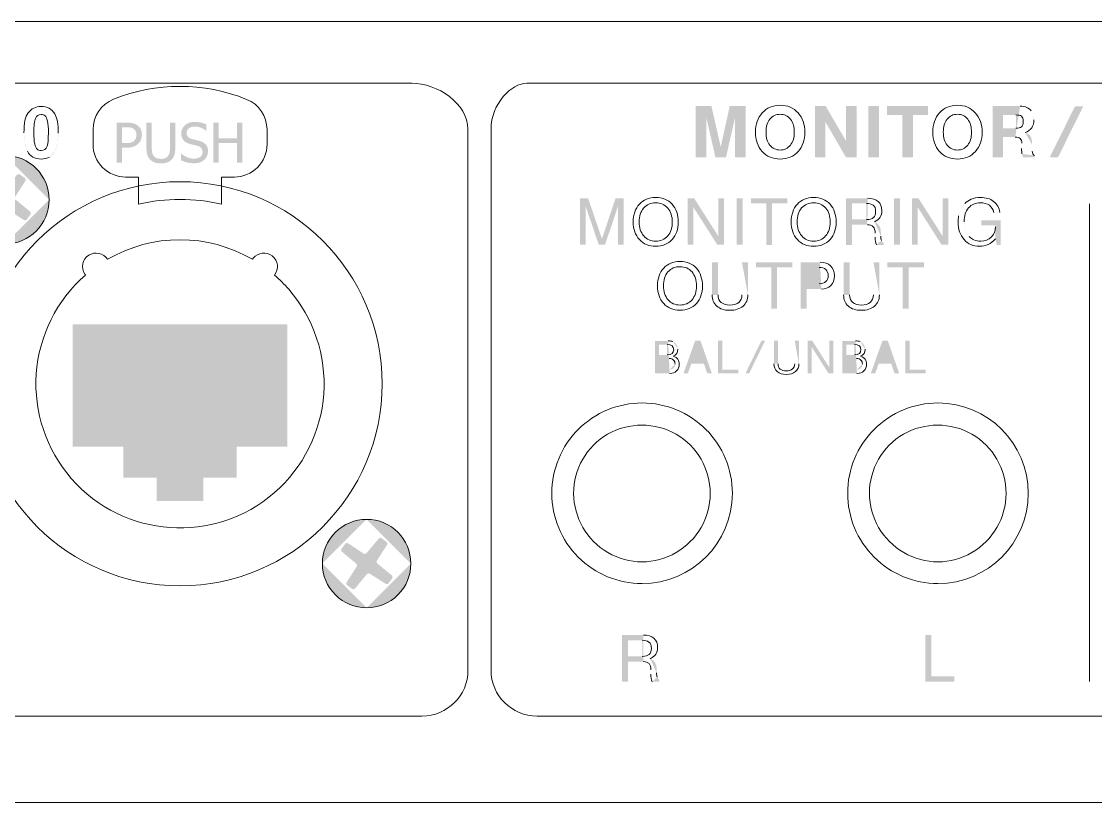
# Model space of a CAD drawing. Header units: millimetres. Extents: x 53 to 536, y 329 to 488.
# Drawn here: x 413.6 to 472.9, y 344.3 to 387.4 of the extents above; entities that cross this region are included whole.
import ezdxf

# ---------------------------------------------------------------- set-up
doc = ezdxf.new("R2010")
doc.units = ezdxf.units.MM
doc.header["$MEASUREMENT"] = 0

msp = doc.modelspace()

# ---------------------------------------------------------------- hatches: boundary and pattern name
at = {"transparency": 33554559}
for points in [[(451.383, 382.134), (451.383, 379.929), (450.8, 379.929), (450.8, 382.759), (451.67, 382.759), (452.181, 380.507), (452.678, 382.759), (453.555, 382.759), (453.555, 379.929), (452.974, 379.929), (452.974, 382.134), (452.472, 379.929), (451.891, 379.929)], [(459.096, 379.929), (457.96, 381.886), (457.96, 379.929), (457.378, 379.929), (457.378, 382.758), (457.976, 382.758), (459.096, 380.833), (459.096, 382.758), (459.677, 382.758), (459.677, 379.929)], [(460.336, 379.929), (460.92, 379.929), (460.92, 382.758), (460.336, 382.758)], [(462.793, 382.273), (462.793, 379.929), (462.21, 379.929), (462.21, 382.273), (461.354, 382.273), (461.354, 382.758), (463.618, 382.758), (463.618, 382.273)], [(471.734, 382.753), (472.19, 382.753), (470.791, 379.927), (470.337, 379.927)], [(421.788, 381.846), (421.788, 380.395), (421.786, 380.372), (421.785, 380.35), (421.784, 380.329), (421.783, 380.309), (421.779, 380.289), (421.777, 380.27), (421.776, 380.251), (421.773, 380.232), (421.767, 380.215), (421.765, 380.198), (421.762, 380.181), (421.758, 380.165), (421.751, 380.149), (421.745, 380.132), (421.741, 380.117), (421.733, 380.103), (421.727, 380.088), (421.719, 380.071), (421.712, 380.058), (421.703, 380.043), (421.693, 380.029), (421.684, 380.014), (421.673, 379.999), (421.662, 379.986), (421.649, 379.974), (421.637, 379.962), (421.624, 379.951), (421.607, 379.938), (421.595, 379.929), (421.578, 379.92), (421.563, 379.91), (421.546, 379.902), (421.528, 379.893), (421.511, 379.887), (421.491, 379.881), (421.474, 379.874), (421.452, 379.868), (421.434, 379.864), (421.412, 379.861), (421.392, 379.857), (421.372, 379.853), (421.35, 379.851), (421.328, 379.849), (421.236, 379.849), (421.212, 379.851), (421.19, 379.853), (421.168, 379.857), (421.149, 379.861), (421.129, 379.864), (421.109, 379.868), (421.089, 379.874), (421.071, 379.881), (421.053, 379.887), (421.037, 379.893), (421.02, 379.902), (421.003, 379.91), (420.989, 379.92), (420.973, 379.929), (420.959, 379.938), (420.945, 379.951), (420.932, 379.962), (420.919, 379.974), (420.908, 379.986), (420.896, 379.999), (420.888, 380.014), (420.875, 380.029), (420.866, 380.043), (420.858, 380.058), (420.849, 380.071), (420.842, 380.088), (420.836, 380.103), (420.83, 380.118), (420.822, 380.132), (420.818, 380.149), (420.811, 380.165), (420.806, 380.183), (420.804, 380.2), (420.801, 380.217), (420.797, 380.233), (420.796, 380.252), (420.793, 380.272), (420.79, 380.29), (420.788, 380.31), (420.787, 380.331), (420.785, 380.353), (420.784, 380.376), (420.784, 380.399), (420.782, 380.423), (420.782, 381.846), (420.49, 381.846), (420.49, 380.435), (420.491, 380.395), (420.492, 380.359), (420.494, 380.325), (420.497, 380.289), (420.5, 380.256), (420.504, 380.224), (420.51, 380.191), (420.514, 380.161), (420.52, 380.131), (420.528, 380.103), (420.536, 380.077), (420.545, 380.05), (420.555, 380.026), (420.563, 379.999), (420.574, 379.975), (420.588, 379.951), (420.601, 379.929), (420.614, 379.906), (420.63, 379.884), (420.645, 379.863), (420.664, 379.841), (420.68, 379.821), (420.698, 379.803), (420.717, 379.785), (420.735, 379.769), (420.753, 379.755), (420.77, 379.74), (420.791, 379.726), (420.811, 379.713), (420.832, 379.702), (420.853, 379.689), (420.875, 379.677), (420.898, 379.67), (420.922, 379.659), (420.945, 379.648), (420.967, 379.642), (420.994, 379.634), (421.02, 379.628), (421.048, 379.622), (421.073, 379.616), (421.103, 379.612), (421.13, 379.608), (421.16, 379.605), (421.189, 379.602), (421.22, 379.6), (421.251, 379.6), (421.283, 379.598), (421.317, 379.6), (421.348, 379.6), (421.381, 379.602), (421.41, 379.605), (421.441, 379.608), (421.471, 379.612), (421.5, 379.616), (421.526, 379.62), (421.553, 379.628), (421.578, 379.634), (421.603, 379.641), (421.628, 379.648), (421.67, 379.668), (421.693, 379.677), (421.716, 379.688), (421.736, 379.7), (421.758, 379.713), (421.777, 379.726), (421.797, 379.739), (421.816, 379.755), (421.834, 379.769), (421.852, 379.785), (421.87, 379.803), (421.889, 379.821), (421.907, 379.841), (421.926, 379.862), (421.94, 379.884), (421.956, 379.905), (421.969, 379.928), (421.984, 379.951), (421.994, 379.975), (422.007, 379.999), (422.017, 380.026), (422.026, 380.052), (422.035, 380.079), (422.044, 380.107), (422.051, 380.134), (422.055, 380.164), (422.058, 380.195), (422.064, 380.227), (422.069, 380.258), (422.073, 380.292), (422.079, 380.362), (422.08, 380.399), (422.081, 380.435), (422.081, 381.846)], [(423.147, 381.884), (423.094, 381.884), (423.043, 381.88), (422.993, 381.874), (422.946, 381.865), (422.898, 381.854), (422.853, 381.84), (422.809, 381.823), (422.768, 381.804), (422.728, 381.783), (422.69, 381.759), (422.652, 381.733), (422.614, 381.704), (422.584, 381.674), (422.553, 381.642), (422.525, 381.609), (422.501, 381.574), (422.479, 381.54), (422.459, 381.501), (422.443, 381.464), (422.431, 381.423), (422.422, 381.383), (422.412, 381.343), (422.409, 381.3), (422.408, 381.255), (422.408, 381.214), (422.409, 381.192), (422.412, 381.174), (422.412, 381.154), (422.415, 381.136), (422.422, 381.117), (422.424, 381.097), (422.43, 381.08), (422.434, 381.062), (422.439, 381.046), (422.445, 381.028), (422.45, 381.013), (422.458, 380.997), (422.468, 380.982), (422.474, 380.967), (422.481, 380.952), (422.49, 380.937), (422.499, 380.924), (422.508, 380.91), (422.519, 380.896), (422.528, 380.883), (422.539, 380.87), (422.55, 380.857), (422.562, 380.847), (422.573, 380.834), (422.586, 380.823), (422.6, 380.812), (422.611, 380.802), (422.625, 380.792), (422.639, 380.782), (422.652, 380.772), (422.667, 380.764), (422.68, 380.755), (422.695, 380.747), (422.71, 380.739), (422.725, 380.732), (422.74, 380.725), (422.758, 380.717), (422.772, 380.71), (422.79, 380.704), (422.806, 380.698), (422.825, 380.691), (422.841, 380.686), (422.859, 380.679), (422.877, 380.674), (422.896, 380.668), (422.915, 380.663), (422.936, 380.658), (422.957, 380.653), (422.974, 380.649), (422.993, 380.643), (423.011, 380.639), (423.029, 380.634), (423.048, 380.63), (423.065, 380.626), (423.081, 380.622), (423.096, 380.618), (423.112, 380.614), (423.126, 380.611), (423.154, 380.606), (423.169, 380.602), (423.184, 380.598), (423.2, 380.594), (423.215, 380.589), (423.23, 380.586), (423.248, 380.582), (423.26, 380.577), (423.279, 380.573), (423.294, 380.57), (423.31, 380.564), (423.335, 380.556), (423.356, 380.549), (423.378, 380.541), (423.398, 380.531), (423.415, 380.522), (423.434, 380.512), (423.45, 380.501), (423.465, 380.489), (423.48, 380.478), (423.494, 380.467), (423.506, 380.453), (423.518, 380.441), (423.528, 380.427), (423.537, 380.411), (423.546, 380.397), (423.553, 380.38), (423.562, 380.364), (423.567, 380.346), (423.572, 380.328), (423.574, 380.31), (423.578, 380.288), (423.581, 380.27), (423.583, 380.249), (423.583, 380.2), (423.58, 380.173), (423.574, 380.149), (423.57, 380.124), (423.563, 380.099), (423.551, 380.077), (423.541, 380.056), (423.528, 380.035), (423.515, 380.014), (423.497, 379.995), (423.48, 379.977), (423.458, 379.961), (423.438, 379.944), (423.414, 379.929), (423.389, 379.916), (423.365, 379.904), (423.335, 379.893), (423.305, 379.884), (423.274, 379.876), (423.241, 379.87), (423.207, 379.864), (423.17, 379.863), (423.131, 379.861), (423.092, 379.86), (423.036, 379.862), (423.006, 379.864), (422.976, 379.868), (422.948, 379.872), (422.921, 379.878), (422.89, 379.884), (422.86, 379.893), (422.831, 379.902), (422.801, 379.912), (422.77, 379.922), (422.74, 379.934), (422.71, 379.947), (422.68, 379.961), (422.651, 379.976), (422.624, 379.992), (422.594, 380.008), (422.568, 380.024), (422.541, 380.043), (422.513, 380.061), (422.489, 380.081), (422.461, 380.1), (422.439, 380.123), (422.412, 380.143), (422.392, 380.143), (422.392, 379.777), (422.415, 379.765), (422.441, 379.755), (422.468, 379.743), (422.493, 379.731), (422.519, 379.722), (422.544, 379.711), (422.571, 379.702), (422.597, 379.692), (422.625, 379.682), (422.652, 379.673), (422.68, 379.664), (422.705, 379.656), (422.736, 379.646), (422.765, 379.64), (422.796, 379.634), (422.828, 379.63), (422.859, 379.622), (422.893, 379.618), (422.927, 379.614), (422.962, 379.612), (422.999, 379.608), (423.037, 379.608), (423.075, 379.606), (423.147, 379.606), (423.179, 379.608), (423.209, 379.608), (423.241, 379.612), (423.27, 379.614), (423.298, 379.618), (423.327, 379.624), (423.352, 379.63), (423.378, 379.635), (423.403, 379.642), (423.427, 379.648), (423.449, 379.659), (423.472, 379.668), (423.493, 379.675), (423.515, 379.686), (423.535, 379.698), (423.554, 379.707), (423.574, 379.721), (423.595, 379.734), (423.614, 379.747), (423.635, 379.761), (423.652, 379.775), (423.671, 379.791), (423.687, 379.805), (423.704, 379.821), (423.718, 379.836), (423.733, 379.851), (423.746, 379.868), (423.76, 379.884), (423.772, 379.903), (423.784, 379.921), (423.795, 379.938), (423.806, 379.958), (423.817, 379.977), (423.828, 379.997), (423.834, 380.017), (423.842, 380.04), (423.851, 380.059), (423.859, 380.081), (423.864, 380.103), (423.87, 380.124), (423.875, 380.143), (423.879, 380.165), (423.882, 380.187), (423.883, 380.207), (423.886, 380.23), (423.888, 380.251), (423.888, 380.306), (423.885, 380.339), (423.882, 380.372), (423.877, 380.403), (423.87, 380.433), (423.862, 380.461), (423.852, 380.489), (423.841, 380.517), (423.829, 380.544), (423.814, 380.571), (423.799, 380.596), (423.782, 380.617), (423.766, 380.641), (423.744, 380.662), (423.722, 380.684), (423.698, 380.704), (423.673, 380.723), (423.647, 380.74), (423.618, 380.757), (423.588, 380.773), (423.557, 380.789), (423.524, 380.802), (423.488, 380.816), (423.45, 380.828), (423.436, 380.833), (423.419, 380.836), (423.404, 380.841), (423.387, 380.847), (423.369, 380.852), (423.349, 380.855), (423.329, 380.861), (423.31, 380.865), (423.292, 380.871), (423.271, 380.876), (423.249, 380.881), (423.227, 380.887), (423.206, 380.892), (423.184, 380.897), (423.164, 380.902), (423.141, 380.907), (423.123, 380.912), (423.102, 380.918), (423.084, 380.922), (423.067, 380.926), (423.032, 380.934), (423.017, 380.938), (423, 380.943), (422.976, 380.95), (422.957, 380.958), (422.936, 380.965), (422.915, 380.974), (422.896, 380.983), (422.877, 380.992), (422.859, 381.002), (422.844, 381.013), (422.829, 381.026), (422.811, 381.038), (422.801, 381.051), (422.786, 381.063), (422.774, 381.078), (422.764, 381.094), (422.752, 381.109), (422.746, 381.125), (422.738, 381.143), (422.731, 381.16), (422.725, 381.179), (422.722, 381.2), (422.718, 381.22), (422.716, 381.242), (422.713, 381.262), (422.713, 381.31), (422.716, 381.335), (422.721, 381.359), (422.726, 381.383), (422.735, 381.405), (422.744, 381.425), (422.756, 381.447), (422.768, 381.466), (422.784, 381.484), (422.801, 381.503), (422.818, 381.52), (422.838, 381.538), (422.86, 381.552), (422.882, 381.566), (422.905, 381.579), (422.93, 381.589), (422.957, 381.599), (422.983, 381.608), (423.011, 381.615), (423.041, 381.622), (423.071, 381.626), (423.102, 381.629), (423.135, 381.63), (423.168, 381.631), (423.197, 381.63), (423.227, 381.63), (423.255, 381.628), (423.286, 381.623), (423.316, 381.619), (423.343, 381.615), (423.371, 381.608), (423.402, 381.6), (423.429, 381.592), (423.455, 381.582), (423.483, 381.573), (423.51, 381.56), (423.539, 381.548), (423.566, 381.536), (423.59, 381.522), (423.614, 381.51), (423.638, 381.498), (423.661, 381.482), (423.683, 381.469), (423.704, 381.454), (423.725, 381.44), (423.744, 381.423), (423.764, 381.409), (423.782, 381.391), (423.802, 381.391), (423.802, 381.742), (423.777, 381.753), (423.753, 381.765), (423.731, 381.776), (423.704, 381.785), (423.681, 381.795), (423.655, 381.803), (423.629, 381.813), (423.605, 381.822), (423.578, 381.829), (423.55, 381.835), (423.525, 381.842), (423.497, 381.848), (423.471, 381.854), (423.442, 381.86), (423.414, 381.865), (423.385, 381.868), (423.356, 381.872), (423.328, 381.876), (423.298, 381.878), (423.269, 381.881), (423.239, 381.882), (423.208, 381.884), (423.177, 381.884)], [(425.489, 381.846), (425.489, 380.983), (424.478, 380.983), (424.478, 381.846), (424.185, 381.846), (424.185, 379.645), (424.478, 379.645), (424.478, 380.723), (425.489, 380.723), (425.489, 379.645), (425.785, 379.645), (425.785, 381.846)], [(414.106, 376.804), (414.094, 376.917), (413.244, 377.617), (413.229, 377.731), (413.825, 378.657), (413.805, 378.768), (413.479, 379.007), (413.367, 378.994), (412.649, 378.143), (412.536, 378.125), (411.624, 378.727), (411.514, 378.706), (411.274, 378.38), (411.288, 378.271), (412.126, 377.569), (412.144, 377.457), (411.554, 376.528), (411.576, 376.417), (411.904, 376.178), (412.013, 376.189), (412.709, 377.032), (412.824, 377.05), (413.757, 376.457), (413.868, 376.477)], [(445.796, 375.104), (445.45, 375.104), (444.719, 377.259), (444.719, 375.104), (444.409, 375.104), (444.409, 377.676), (444.864, 377.676), (445.626, 375.436), (446.376, 377.676), (446.83, 377.676), (446.83, 375.104), (446.52, 375.104), (446.52, 377.259)], [(452.367, 377.676), (452.367, 375.104), (451.996, 375.104), (450.665, 377.189), (450.665, 375.104), (450.356, 375.104), (450.356, 377.676), (450.713, 377.676), (452.056, 375.573), (452.056, 377.676)], [(453.061, 375.104), (453.392, 375.104), (453.392, 377.676), (453.061, 377.676)], [(455.02, 377.386), (455.02, 375.103), (454.69, 375.103), (454.69, 377.386), (453.843, 377.386), (453.843, 377.676), (455.862, 377.676), (455.862, 377.386)], [(461.735, 375.104), (462.068, 375.104), (462.068, 377.676), (461.735, 377.676)], [(464.745, 377.676), (464.745, 375.104), (464.372, 375.104), (463.043, 377.189), (463.043, 375.104), (462.733, 375.104), (462.733, 377.676), (463.091, 377.676), (464.435, 375.573), (464.435, 377.676)], [(455.294, 373.858), (455.294, 371.574), (454.966, 371.574), (454.966, 373.858), (454.121, 373.858), (454.121, 374.146), (456.139, 374.146), (456.139, 373.858)], [(462.551, 373.858), (462.551, 371.574), (462.225, 371.574), (462.225, 373.858), (461.379, 373.858), (461.379, 374.146), (463.396, 374.146), (463.396, 373.858)], [(416.416, 370.71), (428.265, 370.71), (428.265, 363.96), (425.464, 363.96), (425.464, 362.26), (423.62, 362.26), (423.62, 360.96), (421.061, 360.96), (421.061, 362.26), (419.216, 362.26), (419.216, 363.96), (416.416, 363.96)], [(451.255, 368.547), (450.56, 368.547), (450.369, 368.005), (450.125, 368.005), (450.768, 369.807), (451.065, 369.807), (451.695, 368.005), (451.439, 368.005)], [(452.262, 369.807), (452.262, 368.209), (453.15, 368.209), (453.15, 368.006), (452.033, 368.006), (452.033, 369.807)], [(454.423, 369.807), (454.627, 369.807), (453.749, 368.01), (453.545, 368.01)], [(458.393, 369.807), (458.393, 368.006), (458.133, 368.006), (457.203, 369.465), (457.203, 368.006), (456.986, 368.006), (456.986, 369.807), (457.237, 369.807), (458.177, 368.334), (458.177, 369.807)], [(461.59, 368.547), (460.898, 368.547), (460.708, 368.005), (460.463, 368.005), (461.104, 369.807), (461.402, 369.807), (462.033, 368.005), (461.776, 368.005)], [(462.601, 369.807), (462.601, 368.209), (463.49, 368.209), (463.49, 368.006), (462.37, 368.006), (462.37, 369.807)], [(434.07, 356.726), (434.057, 356.84), (433.207, 357.539), (433.191, 357.653), (433.788, 358.581), (433.768, 358.691), (433.442, 358.931), (433.331, 358.919), (432.612, 358.066), (432.499, 358.049), (431.588, 358.651), (431.477, 358.629), (431.237, 358.305), (431.251, 358.193), (432.089, 357.494), (432.107, 357.38), (431.518, 356.452), (431.539, 356.34), (431.866, 356.1), (431.977, 356.112), (432.672, 356.955), (432.787, 356.973), (433.721, 356.38), (433.831, 356.401)], [(463.806, 353.572), (463.806, 351.288), (465.078, 351.288), (465.078, 351), (463.478, 351), (463.478, 353.572)]]:
    msp.add_hatch(color=256, dxfattribs=at).paths.add_polyline_path(points)
h = msp.add_hatch(color=256, dxfattribs=at)
h.paths.add_polyline_path([(468.468, 382.272), (467.767, 382.272), (467.767, 381.535), (468.468, 381.535)], flags=0)
h.paths.add_polyline_path([(468.788, 380.413), (468.791, 380.596), (468.795, 380.713)], flags=0)
h.paths.add_polyline_path([(468.434, 381.05), (467.767, 381.05), (467.767, 379.929), (467.182, 379.929), (467.182, 382.757), (468.702, 382.757)], flags=0)
h.paths.add_polyline_path([(469.312, 382.49), (469.427, 382.248)], flags=0)
h.paths.add_polyline_path([(469.463, 381.993, 0.07267), (469.427, 382.248)], flags=0)
h.paths.add_polyline_path([(468.983, 381.295), (469.141, 381.226), (469.243, 381.143), (469.312, 381.039), (469.348, 380.868), (469.369, 380.623)], flags=0)
h.paths.add_polyline_path([(469.376, 380.266, 0.005683), (469.369, 380.623)], flags=0)
h.paths.add_polyline_path([(469.502, 380.032), (469.502, 379.929), (468.877, 379.929), (468.805, 380.122)], flags=0)
h = msp.add_hatch(color=256, dxfattribs=at)
h.paths.add_polyline_path([(419.4, 381.846), (418.846, 381.846), (418.846, 379.645), (419.138, 379.645), (419.138, 380.465), (419.426, 380.465), (419.464, 380.467), (419.5, 380.469), (419.535, 380.472), (419.568, 380.476), (419.602, 380.48), (419.633, 380.484), (419.665, 380.492), (419.696, 380.497), (419.723, 380.506), (419.752, 380.512), (419.776, 380.525), (419.801, 380.533), (419.826, 380.544), (419.852, 380.556), (419.875, 380.57), (419.898, 380.582), (419.921, 380.596), (419.943, 380.61), (419.964, 380.625), (419.986, 380.641), (420.006, 380.658), (420.025, 380.675), (420.046, 380.694), (420.059, 380.709), (420.074, 380.725), (420.088, 380.74), (420.101, 380.759), (420.114, 380.775), (420.125, 380.792), (420.138, 380.811), (420.148, 380.831), (420.158, 380.85), (420.168, 380.869), (420.178, 380.89), (420.187, 380.912), (420.196, 380.933), (420.202, 380.954), (420.209, 380.977), (420.214, 380.999), (420.221, 381.021), (420.226, 381.043), (420.228, 381.065), (420.231, 381.089), (420.233, 381.112), (420.236, 381.136), (420.236, 381.158), (420.238, 381.183), (420.236, 381.214), (420.236, 381.243), (420.233, 381.271), (420.229, 381.3), (420.226, 381.326), (420.221, 381.351), (420.213, 381.379), (420.207, 381.403), (420.199, 381.427), (420.188, 381.451), (420.179, 381.473), (420.168, 381.496), (420.157, 381.516), (420.144, 381.538), (420.129, 381.557), (420.116, 381.577), (420.101, 381.596), (420.086, 381.613), (420.068, 381.63), (420.052, 381.647), (420.032, 381.664), (420.015, 381.679), (419.996, 381.696), (419.977, 381.707), (419.958, 381.721), (419.94, 381.732), (419.921, 381.744), (419.902, 381.751), (419.881, 381.762), (419.862, 381.771), (419.842, 381.78), (419.822, 381.787), (419.799, 381.796), (419.778, 381.803), (419.756, 381.808), (419.732, 381.814), (419.71, 381.818), (419.686, 381.824), (419.66, 381.828), (419.633, 381.832), (419.609, 381.835), (419.582, 381.838), (419.553, 381.84), (419.496, 381.844), (419.433, 381.846)], flags=0)
h.paths.add_polyline_path([(419.138, 381.592), (419.448, 381.592), (419.469, 381.59), (419.489, 381.589), (419.508, 381.586), (419.527, 381.585), (419.545, 381.584), (419.563, 381.583), (419.58, 381.579), (419.598, 381.577), (419.611, 381.574), (419.627, 381.57), (419.643, 381.568), (419.658, 381.564), (419.67, 381.557), (419.685, 381.553), (419.698, 381.548), (419.712, 381.543), (419.725, 381.538), (419.738, 381.53), (419.75, 381.524), (419.761, 381.516), (419.775, 381.509), (419.786, 381.5), (419.799, 381.49), (419.812, 381.48), (419.824, 381.469), (419.832, 381.459), (419.845, 381.448), (419.854, 381.436), (419.862, 381.423), (419.871, 381.412), (419.877, 381.399), (419.888, 381.384), (419.893, 381.373), (419.901, 381.357), (419.905, 381.343), (419.911, 381.329), (419.916, 381.312), (419.919, 381.296), (419.923, 381.28), (419.925, 381.262), (419.928, 381.246), (419.93, 381.228), (419.932, 381.211), (419.933, 381.192), (419.933, 381.157), (419.932, 381.139), (419.93, 381.123), (419.93, 381.107), (419.926, 381.091), (419.925, 381.075), (419.923, 381.06), (419.919, 381.046), (419.917, 381.031), (419.912, 381.018), (419.907, 381.003), (419.904, 380.99), (419.898, 380.978), (419.893, 380.965), (419.888, 380.954), (419.877, 380.94), (419.872, 380.93), (419.865, 380.916), (419.858, 380.904), (419.848, 380.894), (419.84, 380.881), (419.829, 380.869), (419.819, 380.859), (419.807, 380.848), (419.796, 380.834), (419.783, 380.823), (419.77, 380.812), (419.757, 380.802), (419.741, 380.792), (419.728, 380.785), (419.712, 380.775), (419.696, 380.769), (419.679, 380.761), (419.663, 380.755), (419.645, 380.749), (419.627, 380.743), (419.608, 380.739), (419.588, 380.735), (419.567, 380.732), (419.545, 380.729), (419.524, 380.725), (419.5, 380.723), (419.474, 380.72), (419.449, 380.719), (419.424, 380.717), (419.397, 380.716), (419.368, 380.715), (419.138, 380.715)], flags=0)
h = msp.add_hatch(color=256, dxfattribs=at)
h.paths.add_polyline_path([(413.771, 380.719, 0.075242), (413.917, 380.266)], flags=0)
h.paths.add_polyline_path([(413.728, 381.287, 0.042252), (413.771, 380.719)], flags=0)
h.paths.add_polyline_path([(415.58, 380.719, 0.04304), (415.623, 381.272)], flags=0)
h.paths.add_polyline_path([(415.435, 380.268, 0.070248), (415.58, 380.719)], flags=0)
h.paths.add_polyline_path([(415.142, 379.95, 0.156882), (415.435, 380.268)], flags=0)
h = msp.add_hatch(color=256, dxfattribs=at)
h.paths.add_polyline_path([(412.678, 375.15, 0.414183), (415.12, 377.591)], flags=0)
h.paths.add_polyline_path([(410.236, 377.591, 0.414266), (412.678, 375.15)], flags=0)
h.paths.add_polyline_path([(412.678, 380.033, 0.41425), (410.236, 377.591)], flags=0)
h.paths.add_polyline_path([(415.12, 377.591, 0.414168), (412.678, 380.033)], flags=0)
h = msp.add_hatch(color=256, dxfattribs=at)
h.paths.add_polyline_path([(460.224, 377.386), (459.431, 377.386), (459.431, 376.502), (460.224, 376.502)], flags=0)
h.paths.add_polyline_path([(460.666, 376.373), (460.855, 376.257), (460.965, 376.106), (461.009, 375.947), (461.019, 375.77), (461.018, 375.678), (461.016, 375.59)], flags=0)
h.paths.add_polyline_path([(461.048, 375.345), (461.17, 375.184), (461.17, 375.103), (460.771, 375.103)], flags=0)
h.paths.add_polyline_path([(460.702, 375.522), (460.702, 375.752)], flags=0)
h.paths.add_polyline_path([(460.278, 376.212), (459.431, 376.212), (459.431, 375.103), (459.103, 375.103), (459.103, 377.676), (460.288, 377.676)], flags=0)
h = msp.add_hatch(color=256, dxfattribs=at)
h.paths.add_polyline_path([(465.611, 376.38, 0.045899), (465.635, 376.112)], flags=0)
h.paths.add_polyline_path([(465.635, 376.112, 0.053375), (465.722, 375.826)], flags=0)
h.paths.add_polyline_path([(465.722, 375.826, 0.077171), (465.886, 375.567)], flags=0)
h.paths.add_polyline_path([(467.34, 376.102), (467.34, 376.173), (466.558, 376.173), (466.558, 376.462), (467.628, 376.462), (467.628, 375.089), (467.421, 375.089), (467.34, 375.431)], flags=0)
h.paths.add_polyline_path([(465.434, 377.062, 0.059293), (465.312, 376.703)], flags=0)
h.paths.add_polyline_path([(465.654, 377.39, 0.075673), (465.434, 377.062)], flags=0)
h.paths.add_polyline_path([(467.593, 376.895), (467.258, 376.895)], flags=0)
h = msp.add_hatch(color=256, dxfattribs=at)
h.paths.add_polyline_path([(453.352, 374.146), (453.681, 374.146), (453.681, 372.34)], flags=0)
h.paths.add_polyline_path([(451.704, 372.34), (451.704, 374.146), (452.033, 374.146), (452.033, 372.34)], flags=0)
h = msp.add_hatch(color=256, dxfattribs=at)
h.paths.add_polyline_path([(456.927, 372.955), (457.609, 372.955)], flags=0)
h.paths.add_polyline_path([(457.609, 373.859), (456.927, 373.859)], flags=0)
h.paths.add_polyline_path([(457.735, 372.664), (456.927, 372.664), (456.927, 371.574), (456.6, 371.574), (456.6, 374.147), (457.661, 374.147)], flags=0)
h = msp.add_hatch(color=256, dxfattribs=at)
h.paths.add_polyline_path([(460.611, 374.146), (460.938, 374.146), (460.938, 372.34)], flags=0)
h.paths.add_polyline_path([(458.962, 372.34), (458.962, 374.146), (459.29, 374.146), (459.29, 372.34)], flags=0)
h = msp.add_hatch(color=256, dxfattribs=at)
h.paths.add_polyline_path([(449.34, 368.208), (449.538, 368.262), (449.639, 368.378), (449.662, 368.518)], flags=0)
h.paths.add_polyline_path([(449.224, 369.603), (448.78, 369.603), (448.78, 369.032), (449.224, 369.032)], flags=0)
h.paths.add_polyline_path([(449.362, 368.005), (448.55, 368.005), (448.55, 369.806), (449.279, 369.806)], flags=0)
h.paths.add_polyline_path([(449.542, 369.762), (449.708, 369.644), (449.788, 369.499), (449.813, 369.348)], flags=0)
h = msp.add_hatch(color=256, dxfattribs=at)
h.paths.add_polyline_path([(456.266, 369.807), (456.496, 369.807), (456.496, 368.542)], flags=0)
h.paths.add_polyline_path([(455.113, 368.542), (455.113, 369.807), (455.344, 369.807), (455.344, 368.542)], flags=0)
h = msp.add_hatch(color=256, dxfattribs=at)
h.paths.add_polyline_path([(459.677, 368.208), (459.874, 368.262), (459.977, 368.378), (460, 368.518)], flags=0)
h.paths.add_polyline_path([(459.562, 369.603), (459.117, 369.603), (459.117, 369.032), (459.562, 369.032)], flags=0)
h.paths.add_polyline_path([(459.698, 368.005), (458.887, 368.005), (458.887, 369.806), (459.617, 369.806)], flags=0)
h.paths.add_polyline_path([(459.879, 369.762), (460.046, 369.644), (460.127, 369.499), (460.151, 369.348)], flags=0)
h = msp.add_hatch(color=256, dxfattribs=at)
h.paths.add_polyline_path([(432.64, 355.075, 0.414333), (435.082, 357.515)], flags=0)
h.paths.add_polyline_path([(430.199, 357.515, 0.414415), (432.64, 355.075)], flags=0)
h.paths.add_polyline_path([(432.64, 359.957, 0.41425), (430.199, 357.515)], flags=0)
h.paths.add_polyline_path([(435.082, 357.515, 0.414168), (432.64, 359.957)], flags=0)
h = msp.add_hatch(color=256, dxfattribs=at)
h.paths.add_polyline_path([(447.85, 353.282), (447.056, 353.282), (447.056, 352.395), (447.85, 352.395)], flags=0)
h.paths.add_polyline_path([(448.293, 352.268), (448.479, 352.153), (448.589, 352.002), (448.633, 351.843), (448.645, 351.666), (448.644, 351.575), (448.641, 351.486)], flags=0)
h.paths.add_polyline_path([(448.672, 351.241), (448.797, 351.08), (448.797, 350.999), (448.399, 350.999)], flags=0)
h.paths.add_polyline_path([(448.328, 351.418), (448.328, 351.647)], flags=0)
h.paths.add_polyline_path([(447.903, 352.105), (447.056, 352.105), (447.056, 350.999), (446.728, 350.999), (446.728, 353.572), (447.914, 353.572)], flags=0)

# ---------------------------------------------------------------- linework, layer by layer
at = {"lineweight": 9}
msp.add_lwpolyline([(80.267, 387.428), (508.467, 387.428), (508.467, 344.331), (80.267, 344.331)], close=True, dxfattribs=at)
for points in [[(438.234, 381.487), (438.234, 351.634, -0.412385), (435.694, 349.096), (382.975, 349.096, -0.412529), (380.434, 351.634), (380.434, 381.487, -0.412801), (382.975, 384.028), (435.134, 384.028)], [(506.197, 381.487), (506.197, 351.634, -0.412464), (503.658, 349.096), (442.045, 349.096, -0.412672), (439.505, 351.634), (439.505, 381.487)]]:
    msp.add_lwpolyline(points, format="xyb", dxfattribs=at)
for points in [[(417.54, 381.463), (417.54, 380.646, 0.414218), (419.34, 378.847), (420.047, 378.847), (420.047, 377.349, -0.114141), (424.636, 377.349), (424.636, 378.847), (425.342, 378.847, 0.414309), (427.142, 380.646), (427.142, 381.463, 0.305593), (426.017, 383.132, 0.194748), (418.668, 383.133, 0.305676)], [(417.305, 374.529, -0.41441), (418.341, 374.306, -0.269734), (426.341, 374.306), (426.381, 374.365, -0.41265), (427.435, 374.489, -0.413608), (427.556, 373.433, -0.036198), (428.342, 372.652, -0.41433), (427.556, 361.434, -0.41413), (416.338, 362.217, -0.414234), (417.123, 373.433), (417.08, 373.491, -0.414747)]]:
    msp.add_lwpolyline(points, format="xyb", close=True, dxfattribs=at)
for points in [[(441.485, 384.028), (503.098, 384.028)], [(472.534, 377.36), (472.534, 351)]]:
    msp.add_lwpolyline(points, dxfattribs=at)
at = {"lineweight": 5}
for points in [[(412.678, 380.033, 0.41425), (410.236, 377.591, 0.414266), (412.678, 375.15, 0.414183), (415.12, 377.591, 0.414168)], [(432.64, 359.957, 0.41425), (430.199, 357.515, 0.414415), (432.64, 355.075, 0.414333), (435.082, 357.515, 0.414168)]]:
    msp.add_lwpolyline(points, format="xyb", close=True, dxfattribs=at)
at = {"lineweight": 13}
for points in [[(447.841, 366.378, 0.414355), (442.86, 361.395, 0.414289), (447.841, 356.414, 0.414176), (452.823, 361.395, 0.414241)], [(464.167, 366.378, 0.414355), (459.187, 361.395, 0.414289), (464.167, 356.414, 0.414136), (469.15, 361.395, 0.414201)]]:
    msp.add_lwpolyline(points, format="xyb", close=True, dxfattribs=at)
at = {"lineweight": 5}
for points in [[(445.96, 358.125, 0.274384), (449.72, 358.125, 0.267023), (451.599, 361.381, 0.266), (449.72, 364.656, 0.264751), (445.939, 364.656, 0.265797), (444.058, 361.381)], [(462.288, 358.125, 0.274384), (466.047, 358.125, 0.267023), (467.927, 361.381, 0.266), (466.047, 364.656, 0.264751), (462.266, 364.656, 0.265797), (460.385, 361.381)]]:
    msp.add_lwpolyline(points, format="xyb", dxfattribs=at)
at = {"lineweight": 9}
msp.add_circle((422.343, 367.437), 11.151, dxfattribs=at)
for points in [[(435.134, 384.028), (436.531, 384.028), (438.234, 382.886), (438.234, 381.487)], [(439.505, 381.487), (439.505, 382.886), (440.646, 384.028), (441.485, 384.028)]]:
    msp.add_open_spline(points, degree=3, dxfattribs=at)
at = {"lineweight": 5}
for points in [[(413.728, 381.287), (413.728, 381.813), (413.805, 382.179), (413.962, 382.386)], [(413.962, 382.386), (414.131, 382.621), (414.369, 382.739), (414.676, 382.739)], [(414.676, 382.739), (415.01, 382.739), (415.261, 382.603), (415.428, 382.331)], [(415.428, 382.331), (415.557, 382.121), (415.623, 381.769), (415.623, 381.272)], [(454.099, 381.32), (454.099, 381.757), (454.224, 382.113), (454.473, 382.388)], [(454.473, 382.388), (454.724, 382.666), (455.053, 382.805), (455.458, 382.805)], [(455.458, 382.805), (455.867, 382.805), (456.197, 382.667), (456.447, 382.391)], [(456.447, 382.391), (456.699, 382.115), (456.823, 381.753), (456.823, 381.302)], [(463.883, 381.32), (463.883, 381.757), (464.008, 382.113), (464.257, 382.388)], [(464.257, 382.388), (464.507, 382.666), (464.836, 382.805), (465.241, 382.805)], [(465.241, 382.805), (465.65, 382.805), (465.979, 382.667), (466.232, 382.391)], [(466.232, 382.391), (466.482, 382.115), (466.609, 381.753), (466.609, 381.302)], [(468.702, 382.757), (468.847, 382.757), (468.972, 382.734), (469.075, 382.683)], [(469.075, 382.683), (469.181, 382.636), (469.261, 382.57), (469.312, 382.49)], [(414.364, 382.08), (414.302, 381.935), (414.272, 381.671), (414.272, 381.291)], [(414.676, 382.299), (414.53, 382.299), (414.427, 382.227), (414.364, 382.08)], [(414.892, 382.229), (414.838, 382.276), (414.766, 382.299), (414.676, 382.299)], [(415.027, 381.928), (414.991, 382.08), (414.946, 382.181), (414.892, 382.229)], [(415.078, 381.284), (415.078, 381.56), (415.062, 381.774), (415.027, 381.928)], [(454.894, 382.037), (454.753, 381.857), (454.681, 381.619), (454.681, 381.32)], [(455.462, 382.308), (455.225, 382.308), (455.037, 382.217), (454.894, 382.037)], [(456.031, 382.035), (455.889, 382.217), (455.7, 382.308), (455.462, 382.308)], [(456.243, 381.307), (456.243, 381.61), (456.171, 381.855), (456.031, 382.035)], [(464.678, 382.037), (464.537, 381.857), (464.463, 381.619), (464.463, 381.32)], [(465.244, 382.308), (465.009, 382.308), (464.82, 382.217), (464.678, 382.037)], [(465.814, 382.035), (465.673, 382.217), (465.483, 382.308), (465.244, 382.308)], [(466.024, 381.307), (466.024, 381.61), (465.953, 381.855), (465.814, 382.035)], [(468.779, 382.2), (468.711, 382.249), (468.607, 382.272), (468.468, 382.272)], [(468.778, 381.609), (468.847, 381.657), (468.881, 381.759), (468.881, 381.912)], [(468.881, 381.912), (468.881, 382.056), (468.847, 382.153), (468.779, 382.2)], [(469.463, 381.993), (469.463, 381.652), (469.305, 381.419), (468.983, 381.295)], [(414.272, 381.291), (414.272, 381.027), (414.288, 380.821), (414.323, 380.672)], [(415.01, 380.556), (415.057, 380.687), (415.078, 380.93), (415.078, 381.284)], [(454.471, 380.254), (454.224, 380.531), (454.099, 380.887), (454.099, 381.32)], [(454.681, 381.32), (454.681, 381.024), (454.753, 380.786), (454.894, 380.606)], [(456.026, 380.603), (456.17, 380.782), (456.243, 381.016), (456.243, 381.307)], [(456.823, 381.302), (456.823, 380.883), (456.701, 380.535), (456.452, 380.256)], [(464.254, 380.254), (464.006, 380.531), (463.883, 380.887), (463.883, 381.32)], [(464.463, 381.32), (464.463, 381.024), (464.537, 380.786), (464.678, 380.606)], [(465.81, 380.603), (465.953, 380.782), (466.024, 381.016), (466.024, 381.307)], [(466.609, 381.302), (466.609, 380.883), (466.483, 380.535), (466.235, 380.256)], [(468.468, 381.535), (468.606, 381.535), (468.708, 381.56), (468.778, 381.609)], [(414.323, 380.672), (414.358, 380.523), (414.399, 380.424), (414.455, 380.377)], [(414.676, 380.306), (414.832, 380.306), (414.944, 380.389), (415.01, 380.556)], [(454.894, 380.606), (455.037, 380.426), (455.225, 380.336), (455.462, 380.336)], [(455.462, 380.336), (455.695, 380.336), (455.883, 380.425), (456.026, 380.603)], [(464.678, 380.606), (464.82, 380.426), (465.009, 380.336), (465.244, 380.336)], [(465.244, 380.336), (465.477, 380.336), (465.667, 380.425), (465.81, 380.603)], [(468.71, 380.97), (468.652, 381.024), (468.561, 381.05), (468.434, 381.05)], [(468.795, 380.713), (468.795, 380.831), (468.767, 380.918), (468.71, 380.97)], [(414.21, 379.95), (414.083, 380.024), (413.986, 380.13), (413.917, 380.266)], [(414.676, 379.84), (414.493, 379.84), (414.337, 379.876), (414.21, 379.95)], [(414.455, 380.377), (414.512, 380.329), (414.585, 380.306), (414.676, 380.306)], [(415.142, 379.95), (415.015, 379.876), (414.858, 379.84), (414.676, 379.84)], [(455.462, 379.839), (455.05, 379.839), (454.72, 379.977), (454.471, 380.254)], [(456.452, 380.256), (456.206, 379.978), (455.876, 379.839), (455.462, 379.839)], [(465.244, 379.839), (464.833, 379.839), (464.502, 379.977), (464.254, 380.254)], [(466.235, 380.256), (465.99, 379.978), (465.658, 379.839), (465.244, 379.839)], [(468.805, 380.122), (468.793, 380.185), (468.788, 380.281), (468.788, 380.413)], [(469.376, 380.266), (469.376, 380.157), (469.418, 380.079), (469.502, 380.032)], [(447.693, 377.346), (447.922, 377.594), (448.221, 377.718), (448.589, 377.718)], [(448.589, 377.718), (448.967, 377.718), (449.268, 377.593), (449.497, 377.344)], [(456.411, 377.346), (456.64, 377.594), (456.938, 377.718), (457.308, 377.718)], [(457.308, 377.718), (457.683, 377.718), (457.985, 377.593), (458.212, 377.344)], [(460.288, 377.676), (460.541, 377.676), (460.734, 377.615), (460.87, 377.497)], [(465.654, 377.39), (465.743, 377.483), (465.863, 377.562), (466.011, 377.625)], [(466.011, 377.625), (466.159, 377.686), (466.329, 377.718), (466.518, 377.718)], [(466.518, 377.718), (466.812, 377.718), (467.053, 377.646), (467.242, 377.503)], [(447.351, 376.369), (447.351, 376.772), (447.467, 377.098), (447.693, 377.346)], [(447.93, 377.137), (447.763, 376.943), (447.68, 376.687), (447.68, 376.369)], [(448.589, 377.428), (448.318, 377.428), (448.097, 377.331), (447.93, 377.137)], [(449.258, 377.135), (449.092, 377.331), (448.867, 377.428), (448.589, 377.428)], [(449.509, 376.356), (449.509, 376.681), (449.425, 376.941), (449.258, 377.135)], [(449.497, 377.344), (449.721, 377.094), (449.837, 376.762), (449.837, 376.348)], [(456.069, 376.369), (456.069, 376.772), (456.183, 377.098), (456.411, 377.346)], [(456.648, 377.137), (456.479, 376.943), (456.396, 376.687), (456.396, 376.369)], [(457.308, 377.428), (457.035, 377.428), (456.814, 377.331), (456.648, 377.137)], [(457.974, 377.135), (457.807, 377.331), (457.583, 377.428), (457.308, 377.428)], [(458.225, 376.356), (458.225, 376.681), (458.141, 376.941), (457.974, 377.135)], [(458.212, 377.344), (458.44, 377.094), (458.553, 376.762), (458.553, 376.348)], [(460.595, 377.291), (460.508, 377.354), (460.383, 377.386), (460.224, 377.386)], [(460.73, 376.941), (460.73, 377.112), (460.684, 377.227), (460.595, 377.291)], [(460.87, 377.497), (461.005, 377.378), (461.072, 377.208), (461.072, 376.988)], [(461.072, 376.988), (461.072, 376.842), (461.041, 376.72), (460.977, 376.625)], [(465.857, 377.142), (465.691, 376.949), (465.611, 376.695), (465.611, 376.38)], [(466.515, 377.428), (466.24, 377.428), (466.021, 377.333), (465.857, 377.142)], [(467.007, 377.286), (466.874, 377.38), (466.709, 377.428), (466.515, 377.428)], [(467.258, 376.895), (467.222, 377.06), (467.138, 377.191), (467.007, 377.286)], [(467.242, 377.503), (467.432, 377.359), (467.55, 377.157), (467.593, 376.895)], [(460.224, 376.502), (460.399, 376.502), (460.526, 376.535), (460.608, 376.606)], [(460.608, 376.606), (460.689, 376.678), (460.73, 376.788), (460.73, 376.941)], [(460.977, 376.625), (460.914, 376.528), (460.809, 376.444), (460.666, 376.373)], [(465.281, 376.363), (465.281, 376.477), (465.294, 376.589), (465.312, 376.703)], [(447.693, 375.393), (447.467, 375.641), (447.351, 375.967), (447.351, 376.369)], [(447.68, 376.369), (447.68, 376.052), (447.763, 375.796), (447.932, 375.601)], [(449.255, 375.6), (449.424, 375.792), (449.509, 376.045), (449.509, 376.356)], [(449.837, 376.348), (449.837, 375.967), (449.723, 375.652), (449.498, 375.399)], [(456.411, 375.393), (456.183, 375.641), (456.069, 375.967), (456.069, 376.369)], [(456.396, 376.369), (456.396, 376.052), (456.481, 375.796), (456.649, 375.601)], [(457.972, 375.6), (458.139, 375.792), (458.225, 376.045), (458.225, 376.356)], [(458.553, 376.348), (458.553, 375.967), (458.44, 375.652), (458.214, 375.399)], [(460.599, 376.1), (460.53, 376.174), (460.424, 376.212), (460.278, 376.212)], [(460.702, 375.752), (460.702, 375.91), (460.668, 376.025), (460.599, 376.1)], [(465.611, 375.396), (465.391, 375.645), (465.281, 375.967), (465.281, 376.363)], [(467.112, 375.533), (467.264, 375.683), (467.34, 375.872), (467.34, 376.102)], [(448.594, 375.022), (448.223, 375.022), (447.922, 375.145), (447.693, 375.393)], [(447.932, 375.601), (448.101, 375.408), (448.321, 375.31), (448.594, 375.31)], [(448.594, 375.31), (448.866, 375.31), (449.088, 375.408), (449.255, 375.6)], [(449.498, 375.399), (449.27, 375.146), (448.971, 375.022), (448.594, 375.022)], [(457.311, 375.022), (456.939, 375.022), (456.64, 375.145), (456.411, 375.393)], [(456.649, 375.601), (456.817, 375.408), (457.039, 375.31), (457.311, 375.31)], [(457.311, 375.31), (457.583, 375.31), (457.804, 375.408), (457.972, 375.6)], [(458.214, 375.399), (457.988, 375.146), (457.688, 375.022), (457.311, 375.022)], [(460.771, 375.103), (460.724, 375.211), (460.702, 375.351), (460.702, 375.522)], [(461.016, 375.59), (461.016, 375.494), (461.026, 375.412), (461.048, 375.345)], [(466.461, 375.022), (466.113, 375.022), (465.829, 375.147), (465.611, 375.396)], [(465.886, 375.567), (465.954, 375.494), (466.042, 375.431), (466.154, 375.384)], [(466.154, 375.384), (466.266, 375.336), (466.39, 375.31), (466.532, 375.31)], [(467.34, 375.431), (467.093, 375.158), (466.802, 375.022), (466.461, 375.022)], [(466.532, 375.31), (466.766, 375.31), (466.961, 375.386), (467.112, 375.533)], [(449.034, 373.817), (449.262, 374.065), (449.56, 374.188), (449.929, 374.188)], [(449.929, 374.188), (450.306, 374.188), (450.608, 374.064), (450.836, 373.815)], [(457.661, 374.147), (457.916, 374.147), (458.11, 374.082), (458.248, 373.951)], [(448.692, 372.841), (448.692, 373.242), (448.806, 373.568), (449.034, 373.817)], [(449.269, 373.608), (449.103, 373.415), (449.02, 373.159), (449.02, 372.841)], [(449.929, 373.899), (449.657, 373.899), (449.438, 373.803), (449.269, 373.608)], [(450.596, 373.606), (450.431, 373.802), (450.208, 373.899), (449.929, 373.899)], [(450.85, 372.826), (450.85, 373.151), (450.763, 373.411), (450.596, 373.606)], [(450.836, 373.815), (451.061, 373.565), (451.176, 373.234), (451.176, 372.819)], [(457.981, 373.738), (457.892, 373.818), (457.77, 373.859), (457.609, 373.859)], [(458.113, 373.406), (458.113, 373.546), (458.068, 373.659), (457.981, 373.738)], [(458.248, 373.951), (458.385, 373.821), (458.454, 373.634), (458.454, 373.392)], [(449.034, 371.865), (448.806, 372.113), (448.692, 372.438), (448.692, 372.841)], [(449.02, 372.841), (449.02, 372.525), (449.104, 372.267), (449.273, 372.074)], [(450.596, 372.072), (450.763, 372.265), (450.85, 372.516), (450.85, 372.826)], [(457.609, 372.955), (457.77, 372.955), (457.892, 372.994), (457.981, 373.075)], [(458.254, 372.864), (458.122, 372.732), (457.95, 372.664), (457.735, 372.664)], [(457.981, 373.075), (458.068, 373.154), (458.113, 373.265), (458.113, 373.406)], [(458.454, 373.392), (458.454, 373.174), (458.389, 372.997), (458.254, 372.864)], [(451.176, 372.819), (451.176, 372.438), (451.063, 372.123), (450.838, 371.87)], [(451.968, 371.721), (451.792, 371.873), (451.704, 372.078), (451.704, 372.34)], [(452.033, 372.34), (452.033, 372.154), (452.092, 372.014), (452.211, 371.922)], [(453.176, 371.93), (453.294, 372.029), (453.352, 372.167), (453.352, 372.34)], [(453.681, 372.34), (453.681, 372.08), (453.59, 371.875), (453.411, 371.721)], [(459.225, 371.721), (459.051, 371.873), (458.962, 372.078), (458.962, 372.34)], [(459.29, 372.34), (459.29, 372.154), (459.35, 372.014), (459.469, 371.922)], [(460.433, 371.93), (460.551, 372.029), (460.611, 372.167), (460.611, 372.34)], [(460.938, 372.34), (460.938, 372.08), (460.847, 371.875), (460.669, 371.721)], [(449.935, 371.493), (449.561, 371.493), (449.262, 371.617), (449.034, 371.865)], [(449.273, 372.074), (449.44, 371.88), (449.661, 371.782), (449.935, 371.782)], [(449.935, 371.782), (450.207, 371.782), (450.428, 371.879), (450.596, 372.072)], [(450.838, 371.87), (450.611, 371.618), (450.311, 371.493), (449.935, 371.493)], [(452.688, 371.493), (452.384, 371.493), (452.143, 371.568), (451.968, 371.721)], [(452.211, 371.922), (452.33, 371.829), (452.488, 371.782), (452.688, 371.782)], [(452.688, 371.782), (452.897, 371.782), (453.058, 371.831), (453.176, 371.93)], [(453.411, 371.721), (453.23, 371.57), (452.989, 371.493), (452.688, 371.493)], [(459.946, 371.493), (459.642, 371.493), (459.4, 371.568), (459.225, 371.721)], [(459.469, 371.922), (459.587, 371.829), (459.745, 371.782), (459.946, 371.782)], [(459.946, 371.782), (460.156, 371.782), (460.317, 371.831), (460.433, 371.93)], [(460.669, 371.721), (460.488, 371.57), (460.248, 371.493), (459.946, 371.493)], [(449.585, 369.318), (449.585, 369.509), (449.465, 369.603), (449.224, 369.603)], [(449.224, 369.032), (449.465, 369.032), (449.585, 369.126), (449.585, 369.318)], [(449.279, 369.806), (449.38, 369.806), (449.469, 369.791), (449.542, 369.762)], [(449.813, 369.348), (449.813, 369.165), (449.73, 369.035), (449.564, 368.956)], [(459.922, 369.318), (459.922, 369.509), (459.802, 369.603), (459.562, 369.603)], [(459.562, 369.032), (459.802, 369.032), (459.922, 369.126), (459.922, 369.318)], [(459.617, 369.806), (459.718, 369.806), (459.804, 369.791), (459.879, 369.762)], [(460.151, 369.348), (460.151, 369.165), (460.069, 369.035), (459.9, 368.956)], [(449.579, 368.744), (449.524, 368.8), (449.444, 368.829), (449.34, 368.829)], [(449.564, 368.956), (449.68, 368.913), (449.763, 368.855), (449.814, 368.787)], [(449.662, 368.518), (449.662, 368.611), (449.637, 368.686), (449.579, 368.744)], [(449.814, 368.787), (449.868, 368.716), (449.894, 368.628), (449.894, 368.52)], [(459.917, 368.744), (459.862, 368.8), (459.78, 368.829), (459.677, 368.829)], [(459.9, 368.956), (460.019, 368.913), (460.1, 368.855), (460.153, 368.787)], [(460, 368.518), (460, 368.611), (459.973, 368.686), (459.917, 368.744)], [(460.153, 368.787), (460.206, 368.716), (460.23, 368.628), (460.23, 368.52)], [(449.748, 368.147), (449.65, 368.052), (449.522, 368.005), (449.362, 368.005)], [(449.894, 368.52), (449.894, 368.364), (449.846, 368.24), (449.748, 368.147)], [(455.298, 368.108), (455.174, 368.213), (455.113, 368.359), (455.113, 368.542)], [(455.801, 367.948), (455.59, 367.948), (455.419, 368.003), (455.298, 368.108)], [(455.344, 368.542), (455.344, 368.412), (455.385, 368.314), (455.467, 368.25)], [(455.467, 368.25), (455.551, 368.183), (455.663, 368.153), (455.801, 368.153)], [(455.801, 368.153), (455.948, 368.153), (456.061, 368.187), (456.144, 368.255)], [(456.308, 368.109), (456.181, 368.003), (456.013, 367.948), (455.801, 367.948)], [(456.144, 368.255), (456.224, 368.326), (456.266, 368.42), (456.266, 368.542)], [(456.496, 368.542), (456.496, 368.361), (456.433, 368.217), (456.308, 368.109)], [(460.086, 368.147), (459.987, 368.052), (459.86, 368.005), (459.698, 368.005)], [(460.23, 368.52), (460.23, 368.364), (460.182, 368.24), (460.086, 368.147)], [(444.058, 361.381), (444.079, 360.067), (444.767, 358.793), (445.96, 358.125)], [(460.385, 361.381), (460.407, 360.067), (461.095, 358.793), (462.288, 358.125)], [(448.221, 353.187), (448.132, 353.25), (448.008, 353.282), (447.85, 353.282)], [(447.914, 353.572), (448.167, 353.572), (448.359, 353.511), (448.493, 353.392)], [(448.493, 353.392), (448.629, 353.272), (448.698, 353.104), (448.698, 352.882)], [(448.356, 352.837), (448.356, 353.006), (448.311, 353.123), (448.221, 353.187)], [(448.233, 352.501), (448.315, 352.572), (448.356, 352.684), (448.356, 352.837)], [(448.698, 352.882), (448.698, 352.738), (448.665, 352.615), (448.603, 352.519)], [(447.85, 352.395), (448.024, 352.395), (448.152, 352.431), (448.233, 352.501)], [(448.224, 351.996), (448.157, 352.07), (448.049, 352.105), (447.903, 352.105)], [(448.603, 352.519), (448.538, 352.424), (448.434, 352.34), (448.293, 352.268)], [(448.328, 351.647), (448.328, 351.805), (448.293, 351.922), (448.224, 351.996)], [(448.399, 350.999), (448.35, 351.107), (448.328, 351.247), (448.328, 351.418)], [(448.641, 351.486), (448.641, 351.39), (448.652, 351.308), (448.672, 351.241)]]:
    msp.add_open_spline(points, degree=3, dxfattribs=at)
at = {"lineweight": 13}
for points in [[(444.058, 361.381), (444.079, 360.067), (444.767, 358.793), (445.96, 358.125)], [(460.385, 361.381), (460.407, 360.067), (461.095, 358.793), (462.288, 358.125)]]:
    msp.add_open_spline(points, degree=3, dxfattribs=at)

doc.saveas('drawing.dxf')
